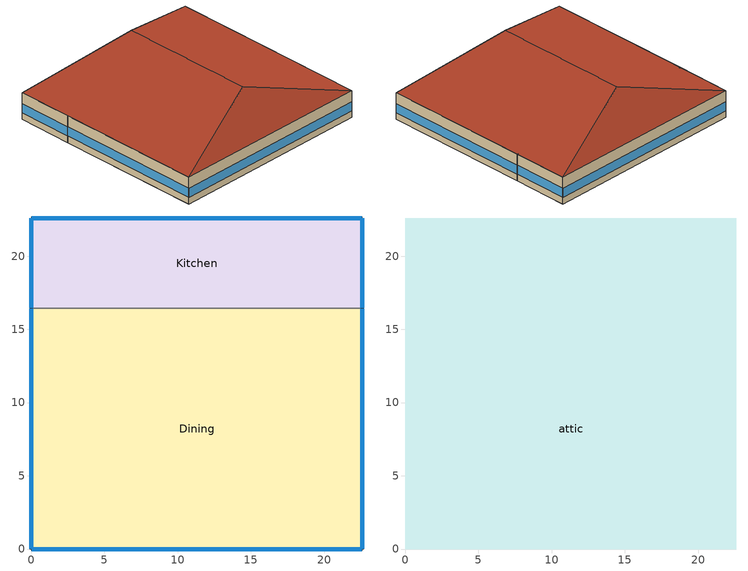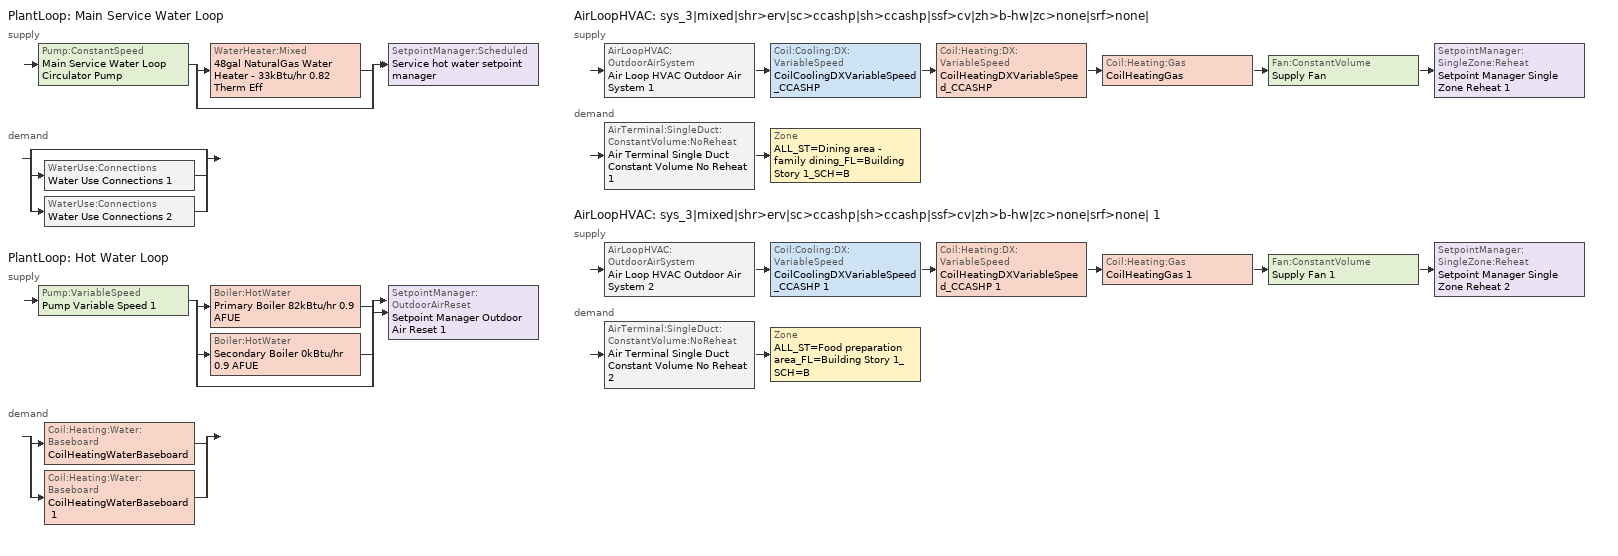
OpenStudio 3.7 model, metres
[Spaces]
Kitchen
 floor foundation (BTAP-Grnd-Floor-Mass:U-0.757_std): 22.61,22.61 22.61,16.44 0,16.44 0,22.61 z0
 wall outside: 22.61,16.44 22.61,22.61 0,22.61 0,16.44 z0:3.05
 wall to Dining: 0,16.44 22.61,16.44 z0:3.05
 window (BTAP-Ext-FixedWindow:U=0.173 SHGC=0.600): 22.61,16.47 22.61,22.58 / 0,22.58 0,16.47 z0.76:1.79; 22.58,22.61 0.03,22.61 z0.76:1.78
Dining
 floor foundation (BTAP-Grnd-Floor-Mass:U-0.757_std): 22.61,16.44 22.61,0 0,0 0,16.44 z0
 wall outside: 0,16.44 0,0 22.61,0 22.61,16.44 z0:3.05
 window (BTAP-Ext-FixedWindow:U=0.173 SHGC=0.600): 22.61,0.03 22.61,16.42 / 0.03,0 22.58,0 / 0,16.42 0,0.03 z0.76:1.78
attic
 floor to Dining: 22.61,16.44 22.61,0 0,0 0,16.44 z3.05
 floor to Kitchen: 22.61,22.61 22.61,16.44 0,16.44 0,22.61 z3.05
 roof outside: 11.3,18.84,6.82 22.61,22.61,3.05 0,22.61,3.05; 11.3,3.77,6.82 0,0,3.05 22.61,0,3.05; 11.3,18.84,6.82 0,22.61,3.05 0,0,3.05 11.3,3.77,6.82; 11.3,3.77,6.82 22.61,0,3.05 22.61,22.61,3.05 11.3,18.84,6.82
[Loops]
PlantLoop 'Main Service Water Loop'
 supply: Pump:ConstantSpeed 'Main Service Water Loop Circulator Pump' > split
  | WaterHeater:Mixed '48gal NaturalGas Water Heater - 33kBtu/hr 0.82 Therm Eff'
  | bypass
  join > SetpointManager:Scheduled 'Service hot water setpoint manager'
 demand: split
  | bypass
  | WaterUse:Connections 'Water Use Connections 1'
  | WaterUse:Connections 'Water Use Connections 2'
PlantLoop 'Hot Water Loop'
 supply: Pump:VariableSpeed 'Pump Variable Speed 1' > split
  | Boiler:HotWater 'Primary Boiler 82kBtu/hr 0.9 AFUE'
  | Boiler:HotWater 'Secondary Boiler 0kBtu/hr 0.9 AFUE'
  | bypass
  join > SetpointManager:OutdoorAirReset 'Setpoint Manager Outdoor Air Reset 1'
 demand: split
  | Coil:Heating:Water:Baseboard 'CoilHeatingWaterBaseboard'
  | Coil:Heating:Water:Baseboard 'CoilHeatingWaterBaseboard 1'
AirLoopHVAC 'sys_3|mixed|shr>erv|sc>ccashp|sh>ccashp|ssf>cv|zh>b-hw|zc>none|srf>none|'
 supply: AirLoopHVAC:OutdoorAirSystem 'Air Loop HVAC Outdoor Air System 1' > Coil:Cooling:DX:VariableSpeed 'CoilCoolingDXVariableSpeed_CCASHP' > Coil:Heating:DX:VariableSpeed 'CoilHeatingDXVariableSpeed_CCASHP' > Coil:Heating:Gas 'CoilHeatingGas' > Fan:ConstantVolume 'Supply Fan' > SetpointManager:SingleZone:Reheat 'Setpoint Manager Single Zone Reheat 1'
 demand: AirTerminal:SingleDuct:ConstantVolume:NoReheat 'Air Terminal Single Duct Constant Volume No Reheat 1' > Zone 'ALL_ST=Dining area - family dining_FL=Building Story 1_SCH=B'
AirLoopHVAC 'sys_3|mixed|shr>erv|sc>ccashp|sh>ccashp|ssf>cv|zh>b-hw|zc>none|srf>none| 1'
 supply: AirLoopHVAC:OutdoorAirSystem 'Air Loop HVAC Outdoor Air System 2' > Coil:Cooling:DX:VariableSpeed 'CoilCoolingDXVariableSpeed_CCASHP 1' > Coil:Heating:DX:VariableSpeed 'CoilHeatingDXVariableSpeed_CCASHP 1' > Coil:Heating:Gas 'CoilHeatingGas 1' > Fan:ConstantVolume 'Supply Fan 1' > SetpointManager:SingleZone:Reheat 'Setpoint Manager Single Zone Reheat 2'
 demand: AirTerminal:SingleDuct:ConstantVolume:NoReheat 'Air Terminal Single Duct Constant Volume No Reheat 2' > Zone 'ALL_ST=Food preparation area_FL=Building Story 1_SCH=B'
[Site]
Calgary Intl AP_AB_CAN: Latitude {deg}=51.11; Longitude {deg}=-114.02; Time Zone {hr}=-7; Elevation {m}=1084.1; Terrain=City
[Building]
FullServiceRestaurant: North Axis {deg}=0; Default Construction Set=BTAP-Mass at hdd = 5000.0; Standards Number of Stories=1; Standards Number of Above Ground Stories=1; Standards Template=NECB2020; Standards Building Type=FullServiceRestaurant
[Site:WaterMainsTemperature]
Calculation Method=Correlation; Annual Average Outdoor Air Temperature {C}=4.69167; Maximum Difference In Monthly Average Outdoor Air Temperatures {deltaC}=24.6
[Site:GroundTemperature:BuildingSurface]
19.527, 19.502, 19.536, 19.598, 20.002, 21.64, 22.225, 22.375, 21.449, 20.121, 19.802, 19.633
[SizingPeriod:DesignDay] Barometric Pressure {Pa}=88961; Rain Indicator=No; Snow Indicator=No; Day of Month=21; Daylight Saving Time Indicator=No; Humidity Condition Type=Wetbulb; Dry-Bulb Temperature Range Modifier Type=DefaultMultipliers
Name | Maximum Dry-Bulb Temperature {C} | Daily Dry-Bulb Temperature Range {deltaC} | Wind Speed {m/s} | Wind Direction {deg} | Month | Day Type | Wetbulb or DewPoint at Maximum Dry-Bulb {C} | Solar Model Indicator | ASHRAE Clear Sky Optical Depth for Beam Irradiance | ASHRAE Clear Sky Optical Depth for Diffuse Irradiance | Sky Clearness
Calgary Intl AP Ann Clg .4% Condns DB=>MWB | 28.8 | 12.3 | 4.5 | 160 | 7 | SummerDesignDay | 16 | ASHRAETau | 0.34 | 2.419
Calgary Intl AP Ann Clg .4% Condns WB=>MDB | 25.5 | 12.3 | 4.5 | 160 | 7 | SummerDesignDay | 17.8 | ASHRAETau | 0.34 | 2.419
Calgary Intl AP Ann Htg 99.6% Condns DB | -27.7 | 0 | 2.7 | 200 | 1 | WinterDesignDay | -27.7 | ASHRAEClearSky |  |  | 0
[ClimateZones]
Climate Zone Institution Name 1=ASHRAE; Climate Zone Document Name 1=ANSI/ASHRAE Standard 169; Climate Zone Document Year 1=2006; Climate Zone Value 1=7
[Site:GroundTemperature:Shallow]
-1.6, -5.4, -6.4, -5.5, -0.4, 5.3, 10.8, 14.7, 15.8, 14, 9.5, 4
[Site:GroundTemperature:Deep]
4, 1.3, -0.4, -0.9, 0.1, 2.3, 5.2, 8, 9.9, 10.3, 9.2, 7
[Site:GroundTemperature:FCfactorMethod]
January Ground Temperature {C}=5.5; February Ground Temperature {C}=-2; March Ground Temperature {C}=-7.6; April Ground Temperature {C}=-6.3; May Ground Temperature {C}=-6.6; June Ground Temperature {C}=-0.3; July Ground Temperature {C}=4.9; August Ground Temperature {C}=10.2; September Ground Temperature {C}=13.8; October Ground Temperature {C}=17; November Ground Temperature {C}=16.6; December Ground Temperature {C}=11.1
[Material:NoMass] Roughness=Smooth; Thermal Absorptance=0.9; Solar Absorptance=0.7
Name | Thermal Resistance {m2-K/W} | Visible Absorptance
Typical Carpet Pad; Typical Carpet Pad 1 | 0.21648 | 0.8
Typical Insulation 1 | 6.98591 | 0.7
Typical Insulation 2 | 4.38022 | 0.7
Typical Insulation 3 | 8.26445 | 0.7
Typical Carpet Pad 2 | 1.25503 | 0.8
Typical Carpet Pad 3; Typical Carpet Pad 4 | 3.45515 | 0.8
Typical Insulation 4 | 0.578017 | 0.7
Typical Insulation 5 | 0.578035 | 0.7
[Material]
Name | Roughness | Thickness {m} | Conductivity {W/m-K} | Density {kg/m3} | Specific Heat {J/kg-K} | Thermal Absorptance | Solar Absorptance | Visible Absorptance
G05 25mm wood | MediumSmooth | 0.0254 | 0.15 | 608 | 1630 | 0.9 | 0.5 | 0.5
100mm Normalweight concrete floor 1 | MediumSmooth | 0.1016 | 2.31 | 2322 | 832
G01 13mm gypsum board 1 | Smooth | 0.0127 | 0.16 | 800 | 1090 | 0.9 | 0.7 | 0.5
4 in. Normalweight Concrete Floor 1 | MediumRough | 0.1016 | 2.31 | 2322 | 832 | 0.9 | 0.7 | 0.7
1IN Stucco 1 | Smooth | 0.0253 | 0.6918 | 1858 | 837 | 0.9 | 0.7 | 0.92
8IN CONCRETE HW RefBldg 1 | Rough | 0.2032 | 1.311 | 2240 | 836.8 | 0.9 | 0.7 | 0.7
1/2IN Gypsum 1 | Smooth | 0.0127 | 0.16 | 784.9 | 830 | 0.9 | 0.4 | 0.4
Metal Roof Surface 1; F08 Metal surface 1 | Smooth | 0.0008 | 45.28 | 7824 | 500 | 0.9 | 0.7 | 0.7
6 in. Normalweight Concrete Floor 1; 6 in. Normalweight Concrete Floor 2; 6 in. Normalweight Concrete Floor 3 | MediumRough | 0.1524 | 2.31 | 2322 | 832 | 0.9 | 0.7 | 0.7
Expanded Polystyrene | MediumSmooth | 0.0363959 | 0.029 | 29 | 1210
[Construction]
BTAP-Int-Partition; BTAP-Int-Door: G05 25mm wood
BTAP-Int-Floor: 100mm Normalweight concrete floor 1, Typical Carpet Pad
BTAP-Int-Wall: G01 13mm gypsum board 1, G01 13mm gypsum board 1
BTAP-Int-Ceiling: Typical Carpet Pad, 100mm Normalweight concrete floor 1
BTAP-Int-Window: SimpleGlazing
BTAP-Ext-Floor-Mass:U-0.138: Typical Insulation 1, 4 in. Normalweight Concrete Floor 1, Typical Carpet Pad 1
BTAP-Ext-Wall-Mass:U-0.215: 1IN Stucco 1, 8IN CONCRETE HW RefBldg 1, Typical Insulation 2, 1/2IN Gypsum 1
BTAP-Ext-Roof-Metal:U-0.121: Metal Roof Surface 1, Typical Insulation 3
BTAP-Grnd-Floor-Mass:U-0.757: 6 in. Normalweight Concrete Floor 1, Typical Carpet Pad 2
BTAP-Grnd-Wall-Mass:U-0.284: 6 in. Normalweight Concrete Floor 2, Typical Carpet Pad 3
BTAP-Grnd-Roof-Mass:U-0.284: 6 in. Normalweight Concrete Floor 3, Typical Carpet Pad 4
BTAP-Ext-FixedWindow:U=0.173 SHGC=0.600; BTAP-Ext-GlassDoors:U=0.173 SHGC=0.600: SimpleGlazing:U=0.173 SHGC=0.600
BTAP-Ext-Door:U-1.73: F08 Metal surface 1, Typical Insulation 4
BTAP-Ext-OverHeadDoor:U-1.73: Typical Insulation 5
BTAP-Ext-Skylights:U=0.241 SHGC=0.600; BTAP-Ext-DaylightDomes:U=0.241 SHGC=0.600; BTAP-Ext-DaylightDiffuser:U=0.241 SHGC=0.600: SimpleGlazing:U=0.241 SHGC=0.600
BTAP-Grnd-Floor-Mass:U-0.757_std: 6 in. Normalweight Concrete Floor 1, Expanded Polystyrene
[DefaultConstructionSet]
BTAP-Mass at hdd = 5000.0: Default Exterior Surface Constructions=BTAP-Mass at hdd = 5000.0; Default Interior Surface Constructions=Default Surface Constructions 2; Default Ground Contact Surface Constructions=BTAP-Mass at hdd = 5000.0 1; Default Exterior SubSurface Constructions=BTAP-Mass at hdd = 5000.0; Default Interior SubSurface Constructions=Default Sub Surface Constructions 2; Interior Partition Construction=BTAP-Int-Partition
[DefaultSurfaceConstructions]
Name | Floor Construction | Wall Construction | Roof Ceiling Construction
Default Surface Constructions 2 | BTAP-Int-Floor | BTAP-Int-Wall | BTAP-Int-Ceiling
BTAP-Mass at hdd = 5000.0 | BTAP-Ext-Floor-Mass:U-0.138 | BTAP-Ext-Wall-Mass:U-0.215 | BTAP-Ext-Roof-Metal:U-0.121
BTAP-Mass at hdd = 5000.0 1 | BTAP-Grnd-Floor-Mass:U-0.757 | BTAP-Grnd-Wall-Mass:U-0.284 | BTAP-Grnd-Roof-Mass:U-0.284
[DefaultSubSurfaceConstructions]
Name | Fixed Window Construction | Operable Window Construction | Door Construction | Glass Door Construction | Overhead Door Construction | Skylight Construction | Tubular Daylight Dome Construction | Tubular Daylight Diffuser Construction
Default Sub Surface Constructions 2 | BTAP-Int-Window | BTAP-Int-Window | BTAP-Int-Door
BTAP-Mass at hdd = 5000.0 | BTAP-Ext-FixedWindow:U=0.173 SHGC=0.600 | BTAP-Ext-FixedWindow:U=0.173 SHGC=0.600 | BTAP-Ext-Door:U-1.73 | BTAP-Ext-GlassDoors:U=0.173 SHGC=0.600 | BTAP-Ext-OverHeadDoor:U-1.73 | BTAP-Ext-Skylights:U=0.241 SHGC=0.600 | BTAP-Ext-DaylightDomes:U=0.241 SHGC=0.600 | BTAP-Ext-DaylightDiffuser:U=0.241 SHGC=0.600
[WindowMaterial:SimpleGlazingSystem] Solar Heat Gain Coefficient=0.6; Visible Transmittance=0.21
Name | U-Factor {W/m2-K}
SimpleGlazing | 2.2
SimpleGlazing:U=0.173 SHGC=0.600 | 1.73
SimpleGlazing:U=0.241 SHGC=0.600 | 2.41
[Space] Volume {m3}=Autocalculate
Name | Space Type | Building Story | Thermal Zone | Part of Total Floor Area
Kitchen | Space Function Food preparation area | Building Story 1 | ALL_ST=Food preparation area_FL=Building Story 1_SCH=B | Yes
Dining | Space Function Dining area - family dining | Building Story 1 | ALL_ST=Dining area - family dining_FL=Building Story 1_SCH=B | Yes
attic | Space Function - undefined - | Building Story 2 | ALL_ST=- undefined -_FL=Building Story 2_SCH=A | No
[BuildingStory]
Name | Nominal Z Coordinate {m}
Building Story 1 | 0
Building Story 2 | 3.0488
[SpaceType] Standards Building Type=Space Function
Name | Default Schedule Set | Design Specification Outdoor Air Object | Standards Space Type
Space Function - undefined - | Space Function - undefined - Schedule Set | Space Function - undefined - Ventilation | - undefined -
Space Function Dining area - family dining | Space Function Dining area - family dining Schedule Set | Space Function Dining area - family dining Ventilation | Dining area - family dining
Space Function Food preparation area | Space Function Food preparation area Schedule Set | Space Function Food preparation area Ventilation | Food preparation area
[DesignSpecification:OutdoorAir]
Name | Outdoor Air Flow per Person {m3/s-person} | Outdoor Air Flow per Floor Area {m3/s-m2} | Outdoor Air Flow Air Changes per Hour {1/hr} | Outdoor Air Method
Space Function - undefined - Ventilation | 0 | 0 | 0
Space Function Dining area - family dining Ventilation | 0.0266603 | 0.0009144 |  | Sum
Space Function Food preparation area Ventilation | 0.0152345 | 0.0006096 |  | Sum
[DefaultScheduleSet] Infiltration Schedule=Always On
Name | Number of People Schedule | People Activity Level Schedule | Lighting Schedule | Electric Equipment Schedule
Space Function - undefined - Schedule Set
Space Function Dining area - family dining Schedule Set | NECB-B-Occupancy | NECB-Activity | NECB-B-Lighting | NECB-B-Electric-Equipment
Space Function Food preparation area Schedule Set | NECB-B-Occupancy | NECB-Activity | NECB-B-Occupancy-NECB-B-Lighting-0.0-0.0-0.67-Light Ruleset | NECB-B-Electric-Equipment
[ThermostatSetpoint:DualSetpoint]
Name | Heating Setpoint Temperature Schedule | Cooling Setpoint Temperature Schedule
Space Function - undefined - Thermostat 3
Space Function Dining area - family dining Thermostat 3; Space Function Food preparation area Thermostat 3 | NECB-B-Thermostat Setpoint-Heating | NECB-B-Thermostat Setpoint-Cooling
[People:Definition] Number of People Calculation Method=People/Area; Fraction Radiant=0.3
Name | People per Space Floor Area {person/m2}
Space Function Dining area - family dining People Definition | 0.100036
Space Function Food preparation area People Definition | 0.0500182
[People] Work Efficiency Schedule=Work Efficiency Schedule; Clothing Insulation Schedule=Clothing Schedule; Air Velocity Schedule=Air Velocity Schedule; Multiplier=1
Name | People Definition | Space or SpaceType
Space Function Dining area - family dining People | Space Function Dining area - family dining People Definition | Space Function Dining area - family dining
Space Function Food preparation area People | Space Function Food preparation area People Definition | Space Function Food preparation area
[Lights:Definition] Design Level Calculation Method=Watts/Area; Fraction Radiant=0.5; Fraction Visible=0.2
Name | Watts per Space Floor Area {W/m2}
Space Function Dining area - family dining Lights Definition | 6.50001
Space Function Food preparation area Lights Definition | 11.7
[Lights] Fraction Replaceable=1
Name | Lights Definition | Space or SpaceType
Space Function Dining area - family dining Lights | Space Function Dining area - family dining Lights Definition | Space Function Dining area - family dining
Space Function Food preparation area Lights | Space Function Food preparation area Lights Definition | Space Function Food preparation area
[ElectricEquipment:Definition] Design Level Calculation Method=Watts/Area; Fraction Radiant=0.5
Name | Watts per Space Floor Area {W/m2}
Space Function Dining area - family dining Elec Equip Definition | 1.00036
Space Function Food preparation area Elec Equip Definition | 10.0036
[ElectricEquipment]
Name | Electric Equipment Definition | Space or SpaceType
Space Function Dining area - family dining Elec Equip | Space Function Dining area - family dining Elec Equip Definition | Space Function Dining area - family dining
Space Function Food preparation area Elec Equip | Space Function Food preparation area Elec Equip Definition | Space Function Food preparation area
[SpaceInfiltration:DesignFlowRate] Schedule=Always On Discrete; Design Flow Rate Calculation Method=Flow/ExteriorArea; Flow per Exterior Surface Area {m3/s-m2}=0.000474073; Constant Term Coefficient=0; Temperature Term Coefficient=0; Velocity Term Coefficient=0.224; Velocity Squared Term Coefficient=0
Name | Space or SpaceType
attic Infiltration | attic
Dining Infiltration | Dining
Kitchen Infiltration | Kitchen
[ThermalZone] Use Ideal Air Loads=No
Name | Thermostat
ALL_ST=- undefined -_FL=Building Story 2_SCH=A | Space Function - undefined - Thermostat 3
ALL_ST=Dining area - family dining_FL=Building Story 1_SCH=B | Space Function Dining area - family dining Thermostat 3
ALL_ST=Food preparation area_FL=Building Story 1_SCH=B | Space Function Food preparation area Thermostat 3
[Sizing:Zone] Zone Cooling Design Supply Air Humidity Ratio {kg-H2O/kg-air}=0.0085; Zone Heating Design Supply Air Humidity Ratio {kg-H2O/kg-air}=0.008; Cooling Design Air Flow Method=DesignDay; Heating Design Air Flow Method=DesignDay; Account for Dedicated Outdoor Air System=No; Dedicated Outdoor Air System Control Strategy=NeutralSupplyAir; Dedicated Outdoor Air Low Setpoint Temperature for Design {C}=autosize; Dedicated Outdoor Air High Setpoint Temperature for Design {C}=autosize; Zone Load Sizing Method=Sensible Load Only No Latent Load; Zone Latent Cooling Design Supply Air Humidity Ratio Input Method=HumidityRatioDifference; Zone Cooling Design Supply Air Humidity Ratio Difference {kgWater/kgDryAir}=0.005; Zone Latent Heating Design Supply Air Humidity Ratio Input Method=HumidityRatioDifference; Zone Humidification Design Supply Air Humidity Ratio Difference {kgWater/kgDryAir}=0.005
Name | Zone Cooling Design Supply Air Temperature Input Method | Zone Cooling Design Supply Air Temperature {C} | Zone Cooling Design Supply Air Temperature Difference {deltaC} | Zone Heating Design Supply Air Temperature Input Method | Zone Heating Design Supply Air Temperature {C} | Zone Heating Design Supply Air Temperature Difference {deltaC} | Zone Heating Sizing Factor | Zone Cooling Sizing Factor
ALL_ST=- undefined -_FL=Building Story 2_SCH=A | SupplyAirTemperature | 14 | 11.11 | SupplyAirTemperature | 40 | 11.11
ALL_ST=Dining area - family dining_FL=Building Story 1_SCH=B; ALL_ST=Food preparation area_FL=Building Story 1_SCH=B | TemperatureDifference | 13 | 11 | TemperatureDifference | 43 | 21 | 1.3 | 1.1
[Zone equipment]
ALL_ST=Dining area - family dining_FL=Building Story 1_SCH=B: Air Terminal Single Duct Constant Volume No Reheat 1, ZoneHVACBaseboardConvectiveWater
ALL_ST=Food preparation area_FL=Building Story 1_SCH=B: Air Terminal Single Duct Constant Volume No Reheat 2, ZoneHVACBaseboardConvectiveWater 1
[Foundation:Kiva]
Bldg Kiva Foundation: Wall Height Above Grade {m}=0; Wall Depth Below Slab {m}=0
[SurfaceProperty:ExposedFoundationPerimeter] Exposed Perimeter Calculation Method=TotalExposedPerimeter
Name | Total Exposed Perimeter {m}
Dining_Floor | 55.4941
Kitchen_Floor | 34.9407
[Foundation:Kiva:Settings]

[PlantLoop] Glycol Concentration=0; Plant Loop Volume {m3}=Autocalculate; Load Distribution Scheme=Optimal
Name | Maximum Loop Temperature {C} | Minimum Loop Temperature {C} | Fluid Type
Main Service Water Loop | 60 | 10
Hot Water Loop |  |  | Water
[Sizing:Plant] Loop Type=Heating; Sizing Option=NonCoincident; Zone Timesteps in Averaging Window=1; Coincident Sizing Factor Mode=None
Name | Design Loop Exit Temperature {C} | Loop Design Temperature Difference {deltaC}
Main Service Water Loop | 60 | 5
Hot Water Loop | 82 | 16
[SetpointManager:Scheduled]
Service hot water setpoint manager: Control Variable=Temperature; Schedule=Service Water Loop Temp - 140F; Setpoint Node or NodeList=Main Service Water Loop Supply Outlet Node
[Pump:ConstantSpeed]
Main Service Water Loop Circulator Pump: Rated Flow Rate {m3/s}=autosize; Rated Pump Head {Pa}=287937; Rated Power Consumption {W}=autosize; Motor Efficiency=0.7; Fraction of Motor Inefficiencies to Fluid Stream=0; Pump Control Type=Intermittent; Design Power Sizing Method=PowerPerFlowPerPressure; Design Electric Power per Unit Flow Rate {W/(m3/s)}=348701.1; Design Shaft Power per Unit Flow Rate per Unit Head {W-s/m3-Pa}=1.28205
[WaterHeater:Mixed]
48gal NaturalGas Water Heater - 33kBtu/hr 0.82 Therm Eff: Tank Volume {m3}=0.18232; Setpoint Temperature Schedule=Service Water Loop Temp - 140F; Deadband Temperature Difference {deltaC}=2; Maximum Temperature Limit {C}=60; Heater Control Type=Cycle; Heater Maximum Capacity {W}=9526.21; Heater Fuel Type=NaturalGas; Heater Thermal Efficiency=0.82; Part Load Factor Curve=SWH-EFFFPLR-NECB2011; Off Cycle Parasitic Fuel Consumption Rate {W}=31.1488; Off Cycle Parasitic Fuel Type=NaturalGas; Off Cycle Parasitic Heat Fraction to Tank=0.8; On Cycle Parasitic Fuel Consumption Rate {W}=31.1488; On Cycle Parasitic Fuel Type=NaturalGas; On Cycle Parasitic Heat Fraction to Tank=0; Ambient Temperature Indicator=Schedule; Ambient Temperature Schedule=Water Heater Ambient Temp Schedule 70.0F; Off Cycle Loss Coefficient to Ambient Temperature {W/K}=4.97773; On Cycle Loss Coefficient to Ambient Temperature {W/K}=4.97773; Use Side Effectiveness=1; Source Side Effectiveness=1; Use Side Design Flow Rate {m3/s}=autosize; Source Side Design Flow Rate {m3/s}=autosize; Indirect Water Heating Recovery Time {hr}=1.5; Source Side Flow Control Mode=IndirectHeatPrimarySetpoint
[WaterHeater:Sizing]
48gal NaturalGas Water Heater - 33kBtu/hr 0.82 Therm Eff: Design Mode=PeakDraw; Time Storage Can Meet Peak Draw {hr}=0.538503; Time for Tank Recovery {hr}=0; Nominal Tank Volume for Autosizing Plant Connections {m3}=1
[WaterUse:Connections] Drain Water Heat Exchanger Type=None; Drain Water Heat Exchanger Destination=Plant
Name | Water Use Equipment Name 1
Water Use Connections 1 | Dining Service Water Use 0.38gal/min
Water Use Connections 2 | Kitchen Service Water Use 0.07gal/min
[WaterUse:Equipment:Definition]
Name | Peak Flow Rate {m3/s} | Target Temperature Schedule | Sensible Fraction Schedule | Latent Fraction Schedule
Dining Service Water Use Def 0.38gal/min | 2.36933e-05 | Schedule Ruleset 5 | Schedule Ruleset 3 | Schedule Ruleset 4
Kitchen Service Water Use Def 0.07gal/min | 4.44248e-06 | Schedule Ruleset 8 | Schedule Ruleset 6 | Schedule Ruleset 7
[WaterUse:Equipment] Flow Rate Fraction Schedule=NECB-B-Service Water Heating
Name | Water Use Equipment Definition | Space
Dining Service Water Use 0.38gal/min | Dining Service Water Use Def 0.38gal/min | Dining
Kitchen Service Water Use 0.07gal/min | Kitchen Service Water Use Def 0.07gal/min | Kitchen
[Pump:VariableSpeed]
Pump Variable Speed 1: Rated Pump Head {Pa}=200710; Motor Efficiency=0.855; Pump Control Type=Intermittent; Skin Loss Radiative Fraction=0.5; Design Power Sizing Method=PowerPerFlowPerPressure; Design Electric Power per Unit Flow Rate {W/(m3/s)}=348701.1; Design Shaft Power per Unit Flow Rate per Unit Head {W-s/m3-Pa}=1.28205; Design Minimum Flow Rate Fraction=0
[Boiler:HotWater] Fuel Type=NaturalGas; Nominal Thermal Efficiency=0.9; Normalized Boiler Efficiency Curve=BOILER-EFFFPLR-NECB2011; Water Outlet Upper Temperature Limit {C}=99; Boiler Flow Mode=ConstantFlow; On Cycle Parasitic Electric Load {W}=0; Off Cycle Parasitic Fuel Load {W}=0; Sizing Factor=1
Name | Nominal Capacity {W}
Primary Boiler 82kBtu/hr 0.9 AFUE | 24048.6
Secondary Boiler 0kBtu/hr 0.9 AFUE | 0.001
[SetpointManager:OutdoorAirReset]
Setpoint Manager Outdoor Air Reset 1: Control Variable=Temperature; Setpoint at Outdoor Low Temperature {C}=82; Outdoor Low Temperature {C}=-16; Setpoint at Outdoor High Temperature {C}=60; Outdoor High Temperature {C}=0; Setpoint Node or NodeList=Hot Water Loop Supply Outlet Node
[AirLoopHVAC] Design Supply Air Flow Rate {m3/s}=autosize; Design Return Air Flow Fraction of Supply Air Flow=1
Name | Availability Schedule
sys_3|mixed|shr>erv|sc>ccashp|sh>ccashp|ssf>cv|zh>b-hw|zc>none|srf>none| | sys_3|mixed|shr>none|sc>ccashp|sh>ccashp|ssf>cv|zh>b-hw|zc>none|srf>none| Occ Sch
sys_3|mixed|shr>erv|sc>ccashp|sh>ccashp|ssf>cv|zh>b-hw|zc>none|srf>none| 1 | sys_3|mixed|shr>none|sc>ccashp|sh>ccashp|ssf>cv|zh>b-hw|zc>none|srf>none| 1 Occ Sch
[Sizing:System] Type of Load to Size On=Sensible; Central Heating Maximum System Air Flow Ratio=1; Preheat Design Temperature {C}=7; Preheat Design Humidity Ratio {kg-H2O/kg-Air}=0.008; Precool Design Temperature {C}=13; Precool Design Humidity Ratio {kg-H2O/kg-Air}=0.008; Central Cooling Design Supply Air Temperature {C}=13; Central Heating Design Supply Air Temperature {C}=43; Sizing Option=NonCoincident; 100% Outdoor Air in Cooling=No; 100% Outdoor Air in Heating=No; Central Cooling Design Supply Air Humidity Ratio {kg-H2O/kg-Air}=0.0085; Central Heating Design Supply Air Humidity Ratio {kg-H2O/kg-Air}=0.008; Cooling Design Air Flow Method=DesignDay; Cooling Design Air Flow Rate {m3/s}=0; Heating Design Air Flow Method=DesignDay; Heating Design Air Flow Rate {m3/s}=0; System Outdoor Air Method=ZoneSum; Zone Maximum Outdoor Air Fraction=1; Cooling Supply Air Flow Rate Per Floor Area {m3/s-m2}=0.00996765; Cooling Fraction of Autosized Cooling Supply Air Flow Rate=1; Cooling Supply Air Flow Rate Per Unit Cooling Capacity {m3/s-W}=3.94755e-05; Heating Supply Air Flow Rate Per Floor Area {m3/s-m2}=0.00996765; Heating Fraction of Autosized Heating Supply Air Flow Rate=1; Heating Fraction of Autosized Cooling Supply Air Flow Rate=1; Heating Supply Air Flow Rate Per Unit Heating Capacity {m3/s-W}=3.15882e-05; Cooling Design Capacity Method=CoolingDesignCapacity; Cooling Design Capacity {W}=autosize; Cooling Design Capacity Per Floor Area {W/m2}=234.7; Fraction of Autosized Cooling Design Capacity=1; Heating Design Capacity Method=HeatingDesignCapacity; Heating Design Capacity {W}=autosize; Heating Design Capacity Per Floor Area {W/m2}=157; Fraction of Autosized Heating Design Capacity=1; Central Cooling Capacity Control Method=OnOff; Occupant Diversity=autosize
sys_3|mixed|shr>erv|sc>ccashp|sh>ccashp|ssf>cv|zh>b-hw|zc>none|srf>none|; sys_3|mixed|shr>erv|sc>ccashp|sh>ccashp|ssf>cv|zh>b-hw|zc>none|srf>none| 1
[SetpointManager:SingleZone:Reheat] Minimum Supply Air Temperature {C}=13; Maximum Supply Air Temperature {C}=43
Name | Control Zone | Setpoint Node or NodeList
Setpoint Manager Single Zone Reheat 1 | ALL_ST=Dining area - family dining_FL=Building Story 1_SCH=B | sys_3|mixed|shr>erv|sc>ccashp|sh>ccashp|ssf>cv|zh>b-hw|zc>none|srf>none| Supply Outlet Node
Setpoint Manager Single Zone Reheat 2 | ALL_ST=Food preparation area_FL=Building Story 1_SCH=B | sys_3|mixed|shr>erv|sc>ccashp|sh>ccashp|ssf>cv|zh>b-hw|zc>none|srf>none| 1 Supply Outlet Node
[Fan:ConstantVolume] Availability Schedule=Always On Discrete; Fan Total Efficiency=0.39975; Pressure Rise {Pa}=640; Maximum Flow Rate {m3/s}=AutoSize; Motor Efficiency=0.615
Supply Fan; Supply Fan 1
[Coil:Heating:DX:VariableSpeed] Nominal Speed Level=1; Rated Air Flow Rate At Selected Nominal Speed Level {m3/s}=autosize; Energy Part Load Fraction Curve=Mitsubishi Hyper Heating VRF Outdoor Unit HPLFFPLR curve; Defrost Energy Input Ratio Function of Temperature Curve=Mitsubishi Hyper Heating VRF Outdoor Unit Defrost HEIRFT curve; Minimum Outdoor Dry-Bulb Temperature for Compressor Operation {C}=-25; Maximum Outdoor Dry-Bulb Temperature for Defrost Operation {C}=5; Crankcase Heater Capacity {W}=1e-06; Maximum Outdoor Dry-Bulb Temperature for Crankcase Heater Operation {C}=10; Defrost Strategy=ReverseCycle; Defrost Control=OnDemand; Defrost Time Period Fraction=0.166667; Resistive Defrost Heater Capacity {W}=autosize
Name | Rated Heating Capacity At Selected Nominal Speed Level {W}
CoilHeatingDXVariableSpeed_CCASHP | 50005.7
CoilHeatingDXVariableSpeed_CCASHP 1 | 9015.23
[Coil:Heating:DX:VariableSpeed:SpeedData] Reference Unit Gross Rated Heating Capacity {W}=9124.85; Reference Unit Rated Air Flow Rate {m3/s}=0.653; Rated Supply Air Fan Power Per Volume Flow Rate 2017 {W/(m3/s)}=773.3; Rated Supply Air Fan Power Per Volume Flow Rate 2023 {W/(m3/s)}=934.4; Heating Capacity Function of Temperature Curve=Mitsubishi Hyper Heating VRF Outdoor Unit HCAPFT curve; Total  Heating Capacity Function of Air Flow Fraction Curve=Mitsubishi Hyper Heating VRF Outdoor Unit HCAPFFF curve; Energy Input Ratio Function of Temperature Curve=Mitsubishi Hyper Heating VRF Outdoor Unit HEIRFT curve; Energy Input Ratio Function of Air Flow Fraction Curve=Mitsubishi Hyper Heating VRF Outdoor Unit HEIRFFF curve
Name | Reference Unit Gross Rated Heating COP
Coil Heating DX Variable Speed Speed Data 1 | 4.56646
Coil Heating DX Variable Speed Speed Data 2 | 4.21288
[Coil:Heating:Gas] Availability Schedule=Always On Discrete; Nominal Capacity {W}=AutoSize; On Cycle Parasitic Electric Load {W}=0; Part Load Fraction Correlation Curve=FURNACE-EFFPLR-NECB2011; Off Cycle Parasitic Gas Load {W}=0
Name | Gas Burner Efficiency
CoilHeatingGas | 0.81
CoilHeatingGas 1 | 0.95
[Coil:Cooling:DX:VariableSpeed] Nominal Speed Level=1; Rated Air Flow Rate At Selected Nominal Speed Level {m3/s}=autosize; Nominal Time for Condensate to Begin Leaving the Coil {s}=0; Initial Moisture Evaporation Rate Divided by Steady-State AC Latent Capacity=0; Maximum Cycling Rate {cycles/hr}=2.5; Latent Capacity Time Constant {s}=60; Fan Delay Time {s}=60; Energy Part Load Fraction Curve=Mitsubishi Hyper Heating VRF Outdoor Unit CPLFFPLR curve; Condenser Type=AirCooled; Evaporative Condenser Pump Rated Power Consumption {W}=0; Crankcase Heater Capacity {W}=1e-06; Maximum Outdoor Dry-Bulb Temperature for Crankcase Heater Operation {C}=10; Minimum Outdoor Dry-Bulb Temperature for Compressor Operation {C}=-25; Basin Heater Capacity {W/K}=0; Basin Heater Setpoint Temperature {C}=2
Name | Gross Rated Total Cooling Capacity At Selected Nominal Speed Level {W}
CoilCoolingDXVariableSpeed_CCASHP | 50005.7
CoilCoolingDXVariableSpeed_CCASHP 1 | 9015.23
[Coil:Cooling:DX:VariableSpeed:SpeedData] Reference Unit Gross Rated Total Cooling Capacity {W}=8914.19; Reference Unit Gross Rated Sensible Heat Ratio=0.79; Reference Unit Rated Air Flow Rate {m3/s}=0.944; Rated Evaporator Fan Power Per Volume Flow Rate 2017 {W/(m3/s)}=773.3; Rated Evaporator Fan Power Per Volume Flow Rate 2023 {W/(m3/s)}=934.4; Total Cooling Capacity Function of Temperature Curve=Mitsubishi Hyper Heating VRF Outdoor Unit CCAPFT curve; Total Cooling Capacity Function of Air Flow Fraction Curve=Mitsubishi Hyper Heating VRF Outdoor Unit CCAPFFF curve; Energy Input Ratio Function of Temperature Curve=Mitsubishi Hyper Heating VRF Outdoor Unit CEIRFT curve; Energy Input Ratio Function of Air Flow Fraction Curve=Mitsubishi Hyper Heating VRF Outdoor Unit CEIRFFF curve
Name | Reference Unit Gross Rated Cooling COP {W/W}
Coil Cooling DX Variable Speed Speed Data 1 | 4.28
Coil Cooling DX Variable Speed Speed Data 2 | 4.11
[Controller:OutdoorAir] Minimum Outdoor Air Flow Rate {m3/s}=autosize; Maximum Outdoor Air Flow Rate {m3/s}=Autosize; Economizer Control Type=NoEconomizer; Economizer Control Action Type=ModulateFlow; Economizer Maximum Limit Dry-Bulb Temperature {C}=28; Economizer Maximum Limit Enthalpy {J/kg}=64000; Economizer Minimum Limit Dry-Bulb Temperature {C}=-100; Lockout Type=NoLockout; Minimum Limit Type=FixedMinimum; High Humidity Control=No; Heat Recovery Bypass Control Type=BypassWhenOAFlowGreaterThanMinimum; Economizer Operation Staging=InterlockedWithMechanicalCooling
Name | Minimum Outdoor Air Schedule | Controller Mechanical Ventilation
Controller Outdoor Air 1 | sys_3|mixed|shr>none|sc>ccashp|sh>ccashp|ssf>cv|zh>b-hw|zc>none|srf>none| Occ Sch | Controller Mechanical Ventilation 1
Controller Outdoor Air 2 | sys_3|mixed|shr>none|sc>ccashp|sh>ccashp|ssf>cv|zh>b-hw|zc>none|srf>none| 1 Occ Sch | Controller Mechanical Ventilation 2
[Controller:MechanicalVentilation] Availability Schedule=Always On Discrete
Controller Mechanical Ventilation 1; Controller Mechanical Ventilation 2
[AirLoopHVAC:OutdoorAirSystem]
Name | Controller
Air Loop HVAC Outdoor Air System 1 | Controller Outdoor Air 1
Air Loop HVAC Outdoor Air System 2 | Controller Outdoor Air 2
[AirTerminal:SingleDuct:ConstantVolume:NoReheat] Availability Schedule=Always On Discrete; Maximum Air Flow Rate {m3/s}=AutoSize
Air Terminal Single Duct Constant Volume No Reheat 1; Air Terminal Single Duct Constant Volume No Reheat 2
[Coil:Heating:Water:Baseboard] Heating Design Capacity Method=HeatingDesignCapacity; Heating Design Capacity {W}=autosize; Heating Design Capacity Per Floor Area {W/m2}=0; Fraction of Autosized Heating Design Capacity=0.8
CoilHeatingWaterBaseboard; CoilHeatingWaterBaseboard 1
[ZoneHVAC:Baseboard:Convective:Water] Availability Schedule=Always On Discrete
Name | Heating Coil
ZoneHVACBaseboardConvectiveWater | CoilHeatingWaterBaseboard
ZoneHVACBaseboardConvectiveWater 1 | CoilHeatingWaterBaseboard 1
[AvailabilityManager:NightCycle] Applicability Schedule=Always On Discrete; Control Type=CycleOnAny; Thermostat Tolerance {deltaC}=1; Cycling Run Time {s}=3600
Availability Manager Night Cycle 1; Availability Manager Night Cycle 2
[HeatExchanger:AirToAir:SensibleAndLatent] Availability Schedule=Always On Discrete; Nominal Supply Air Flow Rate {m3/s}=autosize; Sensible Effectiveness at 100% Heating Air Flow=0.5; Latent Effectiveness at 100% Heating Air Flow=0.5; Sensible Effectiveness at 75% Heating Air Flow=0.5; Latent Effectiveness at 75% Heating Air Flow=0.5; Sensible Effectiveness at 100% Cooling Air Flow=0.5; Latent Effectiveness at 100% Cooling Air Flow=0.5; Sensible Effectiveness at 75% Cooling Air Flow=0.5; Latent Effectiveness at 75% Cooling Air Flow=0.5; Supply Air Outlet Temperature Control=Yes; Heat Exchanger Type=Rotary; Frost Control Type=ExhaustOnly; Threshold Temperature {C}=-23.3; Initial Defrost Time Fraction=0.167; Rate of Defrost Time Fraction Increase {1/K}=1.44; Economizer Lockout=Yes
Name | Nominal Electric Power {W}
sys_3|mixed|shr>none|sc>ccashp|sh>ccashp|ssf>cv|zh>b-hw|zc>none|srf>none| ERV | 1005.26
sys_3|mixed|shr>none|sc>ccashp|sh>ccashp|ssf>cv|zh>b-hw|zc>none|srf>none| 1 ERV | 187.192
[SetpointManager:OutdoorAirPretreat] Minimum Setpoint Temperature {C}=-99; Maximum Setpoint Temperature {C}=99; Minimum Setpoint Humidity Ratio {kgWater/kgDryAir}=1e-05; Maximum Setpoint Humidity Ratio {kgWater/kgDryAir}=1
Name | Setpoint Node or NodeList
Setpoint Manager Outdoor Air Pretreat 1 | sys_3|mixed|shr>none|sc>ccashp|sh>ccashp|ssf>cv|zh>b-hw|zc>none|srf>none| ERV Primary Outlet Air Node
Setpoint Manager Outdoor Air Pretreat 2 | sys_3|mixed|shr>none|sc>ccashp|sh>ccashp|ssf>cv|zh>b-hw|zc>none|srf>none| 1 ERV Primary Outlet Air Node
[Schedule:Ruleset]
Always On: Default Day Schedule=Always On Default
Clothing Schedule: Default Day Schedule=Clothing Schedule Default Winter Clothes
Air Velocity Schedule: Default Day Schedule=Air Velocity Schedule Default
Work Efficiency Schedule: Default Day Schedule=Work Efficiency Schedule Default
NECB-B-Occupancy: Default Day Schedule=NECB-B-Occupancy Default
NECB-Activity: Default Day Schedule=NECB-Activity Default; Summer Design Day Schedule=NECB-Activity Summer Design Day; Winter Design Day Schedule=NECB-Activity Winter Design Day
NECB-B-Lighting: Default Day Schedule=NECB-B-Lighting Default
NECB-B-Electric-Equipment: Default Day Schedule=NECB-B-Electric-Equipment Default
NECB-B-Thermostat Setpoint-Heating: Default Day Schedule=NECB-B-Thermostat Setpoint-Heating Default
NECB-B-Thermostat Setpoint-Cooling: Default Day Schedule=NECB-B-Thermostat Setpoint-Cooling Default
NECB-B-Occupancy-NECB-B-Lighting-0.0-0.0-0.67-Light Ruleset: Default Day Schedule=NECB-B-Occupancy-NECB-B-Lighting-0.0-0.0-0.67-Light Default
Service Water Loop Temp - 140F: Default Day Schedule=Service Water Loop Temp - 140F Default
Water Heater Ambient Temp Schedule 70.0F: Default Day Schedule=Water Heater Ambient Temp Schedule 70.0F Default
Schedule Ruleset 3: Default Day Schedule=Schedule Day 5
Schedule Ruleset 4: Default Day Schedule=Schedule Day 6
Schedule Ruleset 5: Default Day Schedule=Schedule Day 7
NECB-B-Service Water Heating: Default Day Schedule=NECB-B-Service Water Heating Default
Schedule Ruleset 6: Default Day Schedule=Schedule Day 8
Schedule Ruleset 7: Default Day Schedule=Schedule Day 9
Schedule Ruleset 8: Default Day Schedule=Schedule Day 10
sys_3|mixed|shr>none|sc>ccashp|sh>ccashp|ssf>cv|zh>b-hw|zc>none|srf>none| Occ Sch: Default Day Schedule=sys_3|mixed|shr>none|sc>ccashp|sh>ccashp|ssf>cv|zh>b-hw|zc>none|srf>none| Occ Sch Default; Summer Design Day Schedule=sys_3|mixed|shr>none|sc>ccashp|sh>ccashp|ssf>cv|zh>b-hw|zc>none|srf>none| Occ Sch Summer Design Day; Winter Design Day Schedule=sys_3|mixed|shr>none|sc>ccashp|sh>ccashp|ssf>cv|zh>b-hw|zc>none|srf>none| Occ Sch Winter Design Day
sys_3|mixed|shr>none|sc>ccashp|sh>ccashp|ssf>cv|zh>b-hw|zc>none|srf>none| 1 Occ Sch: Default Day Schedule=sys_3|mixed|shr>none|sc>ccashp|sh>ccashp|ssf>cv|zh>b-hw|zc>none|srf>none| 1 Occ Sch Default; Summer Design Day Schedule=sys_3|mixed|shr>none|sc>ccashp|sh>ccashp|ssf>cv|zh>b-hw|zc>none|srf>none| 1 Occ Sch Summer Design Day; Winter Design Day Schedule=sys_3|mixed|shr>none|sc>ccashp|sh>ccashp|ssf>cv|zh>b-hw|zc>none|srf>none| 1 Occ Sch Winter Design Day
[Schedule:Day]
Always On Default: No, 24, 0, 1
Clothing Schedule Default Winter Clothes; sys_3|mixed|shr>none|sc>ccashp|sh>ccashp|ssf>cv|zh>b-hw|zc>none|srf>none| Occ Sch Winter Design Day; sys_3|mixed|shr>none|sc>ccashp|sh>ccashp|ssf>cv|zh>b-hw|zc>none|srf>none| Occ Sch Summer Design Day; sys_3|mixed|shr>none|sc>ccashp|sh>ccashp|ssf>cv|zh>b-hw|zc>none|srf>none| 1 Occ Sch Winter Design Day; sys_3|mixed|shr>none|sc>ccashp|sh>ccashp|ssf>cv|zh>b-hw|zc>none|srf>none| 1 Occ Sch Summer Design Day: 24, 0, 1
Clothing Schedule Summer Clothes: 24, 0, 0.5
Air Velocity Schedule Default; Schedule Day 5; Schedule Day 8: 24, 0, 0.2
Work Efficiency Schedule Default: 24, 0, 0
NECB-B-Occupancy Default; NECB-B-Occupancy Default|Wkdy Day: No, 1, 0, 0.3, 2, 0, 0.1, 9, 0, 0, 10, 0, 0.1, 11, 0, 0.2, 12, 0, 0.5, 13, 0, 0.9, 14, 0, 0.8, 15, 0, 0.5, 17, 0, 0.2, 18, 0, 0.3, 19, 0, 0.6, 22, 0, 0.9, 23, 0, 0.6, 24, 0, 0.4
NECB-B-Occupancy Sat Day: No, 1, 0, 0.5, 2, 0, 0.3, 9, 0, 0, 10, 0, 0.1, 11, 0, 0.2, 12, 0, 0.5, 13, 0, 0.9, 14, 0, 0.8, 15, 0, 0.5, 17, 0, 0.2, 18, 0, 0.3, 19, 0, 0.6, 22, 0, 0.9, 24, 0, 0.6
NECB-B-Occupancy Sun|Hol Day: No, 1, 0, 0.1, 2, 0, 0.3, 10, 0, 0, 11, 0, 0.1, 12, 0, 0.4, 14, 0, 0.5, 15, 0, 0.4, 18, 0, 0.2, 19, 0, 0.5, 21, 0, 0.7, 22, 0, 0.5, 23, 0, 0.3, 24, 0, 0.1
NECB-Activity Default; NECB-Activity Winter Design Day; NECB-Activity Summer Design Day: No, 24, 0, 130
NECB-B-Lighting Default; NECB-B-Lighting Default|Wkdy Day; NECB-B-Lighting Sat Day; NECB-B-Electric-Equipment Default; NECB-B-Electric-Equipment Default|Wkdy Day; NECB-B-Electric-Equipment Sat Day: No, 1, 0, 0.9, 2, 0, 0.5, 9, 0, 0.1, 10, 0, 0.5, 11, 0, 0.7, 24, 0, 0.9
NECB-B-Lighting Sun|Hol Day; NECB-B-Electric-Equipment Sun|Hol Day: No, 2, 0, 0.5, 10, 0, 0.1, 11, 0, 0.5, 23, 0, 0.9, 24, 0, 0.5
NECB-B-Thermostat Setpoint-Heating Default; NECB-B-Thermostat Setpoint-Heating Default|Wkdy Day; NECB-B-Thermostat Setpoint-Heating Sat Day: No, 2, 0, 22, 8, 0, 18, 9, 0, 20, 24, 0, 22
NECB-B-Thermostat Setpoint-Heating Sun|Hol Day: No, 1, 0, 18, 2, 0, 22, 9, 0, 18, 10, 0, 20, 23, 0, 22, 24, 0, 18
NECB-B-Thermostat Setpoint-Cooling Default; NECB-B-Thermostat Setpoint-Cooling Default|Wkdy Day; NECB-B-Thermostat Setpoint-Cooling Sat Day: No, 1, 0, 24, 8, 0, 35, 24, 0, 24
NECB-B-Thermostat Setpoint-Cooling Sun|Hol Day: No, 9, 0, 35, 23, 0, 24, 24, 0, 35
NECB-B-Occupancy-NECB-B-Lighting-0.0-0.0-0.67-Light Default; NECB-B-Occupancy-NECB-B-Lighting-0.0-0.0-0.67-Default|Wkdy-Light Day; NECB-B-Occupancy-NECB-B-Lighting-0.0-0.0-0.67-Sat-Light Day: 1, 0, 0.9, 2, 0, 0.5, 9, 0, 0.1, 10, 0, 0.5, 11, 0, 0.7, 24, 0, 0.9
NECB-B-Occupancy-NECB-B-Lighting-0.0-0.0-0.67-Sun|Hol-Light Day: 2, 0, 0.5, 10, 0, 0.1, 11, 0, 0.5, 23, 0, 0.9, 24, 0, 0.5
Service Water Loop Temp - 140F Default; Schedule Day 7; Schedule Day 10: 24, 0, 60
Water Heater Ambient Temp Schedule 70.0F Default: 24, 0, 21.1111
Schedule Day 6; Schedule Day 9: 24, 0, 0.05
NECB-B-Service Water Heating Default; NECB-B-Service Water Heating Default|Wkdy Day: No, 1, 0, 0.6, 2, 0, 0.5, 9, 0, 0.05, 11, 0, 0.7, 12, 0, 0.4, 13, 0, 0.5, 15, 0, 0.6, 16, 0, 0.4, 18, 0, 0.3, 19, 0, 0.4, 20, 0, 0.5, 22, 0, 0.8, 24, 0, 0.9
NECB-B-Service Water Heating Sat Day: No, 1, 0, 0.7, 2, 0, 0.6, 9, 0, 0.05, 11, 0, 0.7, 12, 0, 0.4, 13, 0, 0.5, 15, 0, 0.6, 16, 0, 0.4, 18, 0, 0.3, 19, 0, 0.4, 20, 0, 0.5, 22, 0, 0.8, 24, 0, 0.9
NECB-B-Service Water Heating Sun|Hol Day: No, 1, 0, 0.5, 2, 0, 0.6, 9, 0, 0.05, 11, 0, 0.7, 12, 0, 0.4, 13, 0, 0.5, 15, 0, 0.6, 16, 0, 0.4, 18, 0, 0.3, 19, 0, 0.4, 20, 0, 0.5, 22, 0, 0.8, 24, 0, 0.5
sys_3|mixed|shr>none|sc>ccashp|sh>ccashp|ssf>cv|zh>b-hw|zc>none|srf>none| Occ Sch Default; sys_3|mixed|shr>none|sc>ccashp|sh>ccashp|ssf>cv|zh>b-hw|zc>none|srf>none| 1 Occ Sch Default: 1, 0, 1, 10, 0, 0, 24, 0, 1
Schedule Day 11; Schedule Day 13: 1, 0, 0, 2, 0, 1, 11, 0, 0, 23, 0, 1, 24, 0, 0
Schedule Day 12; Schedule Day 14: 2, 0, 1, 10, 0, 0, 24, 0, 1
[Schedule:Rule] Date Specification Type=DateRange
Name | Schedule Ruleset | Rule Order | Day Schedule | Start Month | Start Day | End Month | End Day | Apply Monday | Apply Tuesday | Apply Wednesday | Apply Thursday | Apply Friday | Apply Saturday | Apply Sunday
Schedule Rule 1 | Clothing Schedule | 0 | Clothing Schedule Summer Clothes | 5 | 1 | 9 | 30
Schedule Rule 2 | NECB-B-Occupancy | 2 | NECB-B-Occupancy Default|Wkdy Day | 1 | 1 | 12 | 31 | Yes | Yes | Yes | Yes | Yes
Schedule Rule 3 | NECB-B-Occupancy | 1 | NECB-B-Occupancy Sat Day | 1 | 1 | 12 | 31 |  |  |  |  |  | Yes
Schedule Rule 4 | NECB-B-Occupancy | 0 | NECB-B-Occupancy Sun|Hol Day | 1 | 1 | 12 | 31 |  |  |  |  |  |  | Yes
Schedule Rule 5 | NECB-B-Lighting | 2 | NECB-B-Lighting Default|Wkdy Day | 1 | 1 | 12 | 31 | Yes | Yes | Yes | Yes | Yes
Schedule Rule 6 | NECB-B-Lighting | 1 | NECB-B-Lighting Sat Day | 1 | 1 | 12 | 31 |  |  |  |  |  | Yes
Schedule Rule 7 | NECB-B-Lighting | 0 | NECB-B-Lighting Sun|Hol Day | 1 | 1 | 12 | 31 |  |  |  |  |  |  | Yes
Schedule Rule 8 | NECB-B-Electric-Equipment | 2 | NECB-B-Electric-Equipment Default|Wkdy Day | 1 | 1 | 12 | 31 | Yes | Yes | Yes | Yes | Yes
Schedule Rule 9 | NECB-B-Electric-Equipment | 1 | NECB-B-Electric-Equipment Sat Day | 1 | 1 | 12 | 31 |  |  |  |  |  | Yes
Schedule Rule 10 | NECB-B-Electric-Equipment | 0 | NECB-B-Electric-Equipment Sun|Hol Day | 1 | 1 | 12 | 31 |  |  |  |  |  |  | Yes
Schedule Rule 11 | NECB-B-Thermostat Setpoint-Heating | 2 | NECB-B-Thermostat Setpoint-Heating Default|Wkdy Day | 1 | 1 | 12 | 31 | Yes | Yes | Yes | Yes | Yes
Schedule Rule 12 | NECB-B-Thermostat Setpoint-Heating | 1 | NECB-B-Thermostat Setpoint-Heating Sat Day | 1 | 1 | 12 | 31 |  |  |  |  |  | Yes
Schedule Rule 13 | NECB-B-Thermostat Setpoint-Heating | 0 | NECB-B-Thermostat Setpoint-Heating Sun|Hol Day | 1 | 1 | 12 | 31 |  |  |  |  |  |  | Yes
Schedule Rule 14 | NECB-B-Thermostat Setpoint-Cooling | 2 | NECB-B-Thermostat Setpoint-Cooling Default|Wkdy Day | 1 | 1 | 12 | 31 | Yes | Yes | Yes | Yes | Yes
Schedule Rule 15 | NECB-B-Thermostat Setpoint-Cooling | 1 | NECB-B-Thermostat Setpoint-Cooling Sat Day | 1 | 1 | 12 | 31 |  |  |  |  |  | Yes
Schedule Rule 16 | NECB-B-Thermostat Setpoint-Cooling | 0 | NECB-B-Thermostat Setpoint-Cooling Sun|Hol Day | 1 | 1 | 12 | 31 |  |  |  |  |  |  | Yes
Schedule Rule 17 | NECB-B-Occupancy-NECB-B-Lighting-0.0-0.0-0.67-Light Ruleset | 2 | NECB-B-Occupancy-NECB-B-Lighting-0.0-0.0-0.67-Default|Wkdy-Light Day | 1 | 1 | 12 | 31 | Yes | Yes | Yes | Yes | Yes
Schedule Rule 18 | NECB-B-Occupancy-NECB-B-Lighting-0.0-0.0-0.67-Light Ruleset | 1 | NECB-B-Occupancy-NECB-B-Lighting-0.0-0.0-0.67-Sat-Light Day | 1 | 1 | 12 | 31 |  |  |  |  |  | Yes
Schedule Rule 19 | NECB-B-Occupancy-NECB-B-Lighting-0.0-0.0-0.67-Light Ruleset | 0 | NECB-B-Occupancy-NECB-B-Lighting-0.0-0.0-0.67-Sun|Hol-Light Day | 1 | 1 | 12 | 31 |  |  |  |  |  |  | Yes
Schedule Rule 20 | NECB-B-Service Water Heating | 2 | NECB-B-Service Water Heating Default|Wkdy Day | 1 | 1 | 12 | 31 | Yes | Yes | Yes | Yes | Yes
Schedule Rule 21 | NECB-B-Service Water Heating | 1 | NECB-B-Service Water Heating Sat Day | 1 | 1 | 12 | 31 |  |  |  |  |  | Yes
Schedule Rule 22 | NECB-B-Service Water Heating | 0 | NECB-B-Service Water Heating Sun|Hol Day | 1 | 1 | 12 | 31 |  |  |  |  |  |  | Yes
Schedule Rule 23 | sys_3|mixed|shr>none|sc>ccashp|sh>ccashp|ssf>cv|zh>b-hw|zc>none|srf>none| Occ Sch | 1 | Schedule Day 11 | 1 | 1 | 12 | 31 |  |  |  |  |  |  | Yes
Schedule Rule 24 | sys_3|mixed|shr>none|sc>ccashp|sh>ccashp|ssf>cv|zh>b-hw|zc>none|srf>none| Occ Sch | 0 | Schedule Day 12 | 1 | 7 | 12 | 30 |  |  |  |  |  | Yes
Schedule Rule 25 | sys_3|mixed|shr>none|sc>ccashp|sh>ccashp|ssf>cv|zh>b-hw|zc>none|srf>none| 1 Occ Sch | 1 | Schedule Day 13 | 1 | 1 | 12 | 31 |  |  |  |  |  |  | Yes
Schedule Rule 26 | sys_3|mixed|shr>none|sc>ccashp|sh>ccashp|ssf>cv|zh>b-hw|zc>none|srf>none| 1 Occ Sch | 0 | Schedule Day 14 | 1 | 7 | 12 | 30 |  |  |  |  |  | Yes
[Schedule:Constant]
Always On Discrete: Value=1
[Curve:Quadratic] Coefficient3 x**2=0
Name | Coefficient1 Constant | Coefficient2 x | Minimum Value of x | Maximum Value of x
Mitsubishi Hyper Heating VRF Outdoor Unit CCAPFFF curve; Mitsubishi Hyper Heating VRF Outdoor Unit HCAPFFF curve | 0.8 | 0.2 | 0.5 | 1.5
Mitsubishi Hyper Heating VRF Outdoor Unit CEIRFFF curve; Mitsubishi Hyper Heating VRF Outdoor Unit HEIRFFF curve | 1 | 0 | 0 | 1
[Curve:Biquadratic] Minimum Value of x=15
Name | Coefficient1 Constant | Coefficient2 x | Coefficient3 x**2 | Coefficient4 y | Coefficient5 y**2 | Coefficient6 x*y | Maximum Value of x | Minimum Value of y | Maximum Value of y
Mitsubishi Hyper Heating VRF Outdoor Unit CCAPFT curve | 0.041806 | 0.0640406 | -0.000556932 | 0.00840778 | -0.00010814 | -0.000333479 | 24 | -5 | 43
Mitsubishi Hyper Heating VRF Outdoor Unit CEIRFT curve | 1.51115 | -0.0599811 | 0.000969596 | -0.00845921 | 0.000389855 | 0.000125837 | 24 | -5 | 43
Mitsubishi Hyper Heating VRF Outdoor Unit HCAPFT curve | 1.04243 | 0.0320234 | -0.00158028 | 0.0255781 | -0.000168303 | -0.00103771 | 27.2 | -25 | 15
Mitsubishi Hyper Heating VRF Outdoor Unit HEIRFT curve | 1.2246 | 0.0053626 | -0.000269902 | -0.0415824 | 0.000500483 | 0.000352842 | 27.2 | -25 | 15
[Table:Lookup]
Mitsubishi Hyper Heating VRF Outdoor Unit CPLFFPLR curve: None, 1, Dimensionless, 0, 0, 0, 0, 0, 0, 0, 0, 0, 0
Mitsubishi Hyper Heating VRF Outdoor Unit HPLFFPLR curve: None, 1, Dimensionless, 0, 0, 0, 0, 0, 0, 0, 0, 0
Mitsubishi Hyper Heating VRF Outdoor Unit Defrost HEIRFT curve: None, 1, Dimensionless, 1, 1, 1, 1, 1, 1, 1, 1, 1, 1, 1, 1, 1, 1, 1, 1, 1, 1, 1, 1, 1, 1
[Curve:Cubic] Minimum Value of x=0; Maximum Value of x=1
Name | Coefficient1 Constant | Coefficient2 x | Coefficient3 x**2 | Coefficient4 x**3
BOILER-EFFFPLR-NECB2011 | 0.3831 | 2.0567 | -2.6469 | 1.2148
SWH-EFFFPLR-NECB2011 | 0.7576 | 1.0071 | -1.4443 | 0.6844
FURNACE-EFFPLR-NECB2011 | 0.722 | 0.8211 | -1.0396 | 0.5
